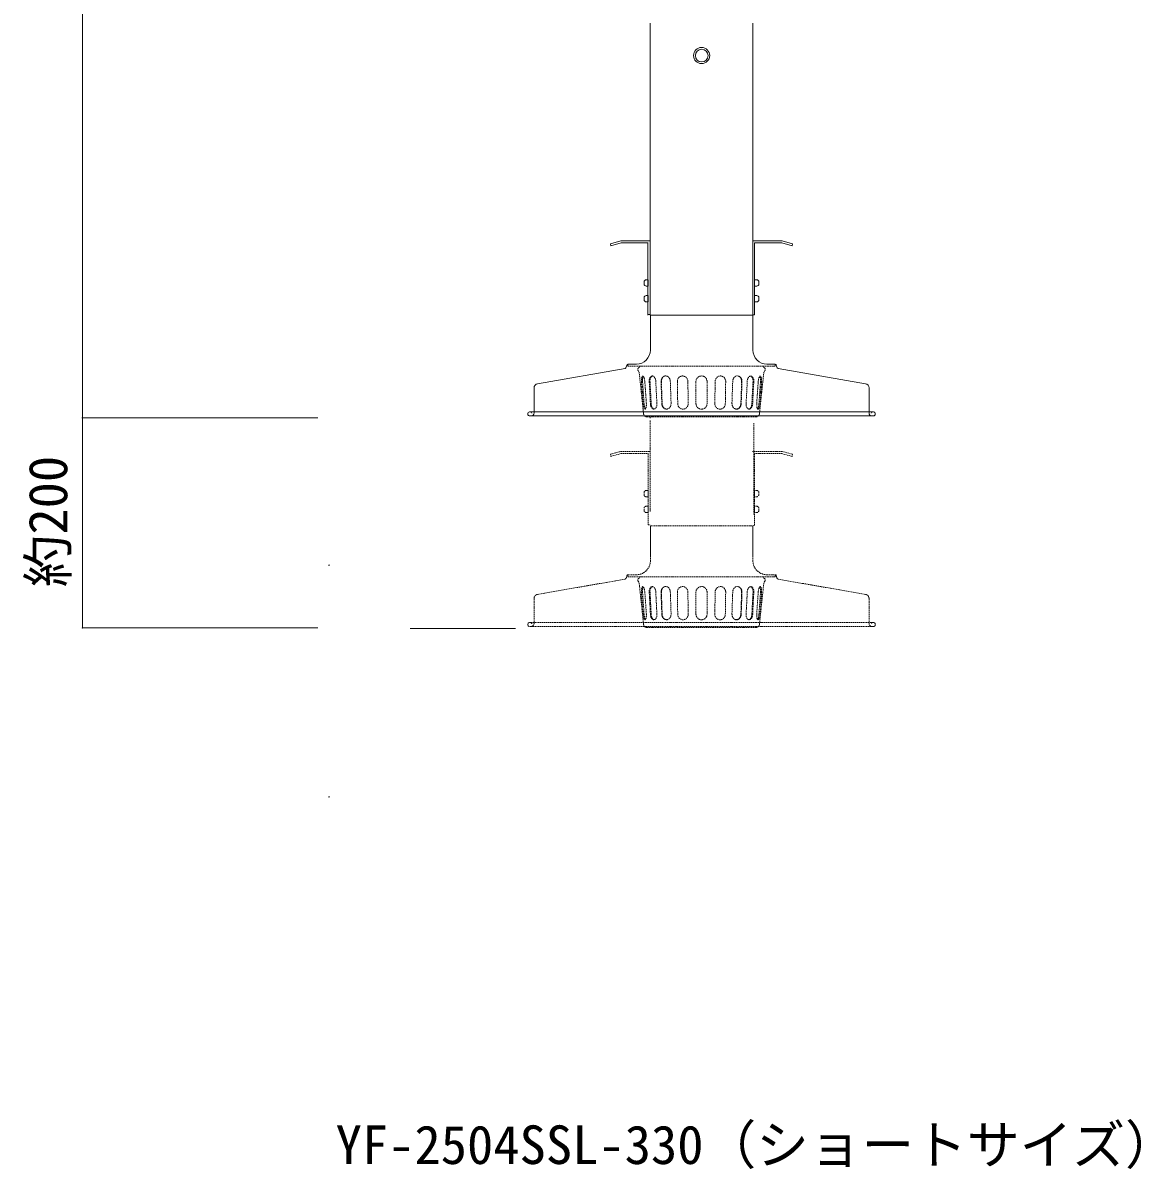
# Model space of a CAD drawing. Units: millimetres, scale not verified. Extents: x -4332 to 3912, y -3686 to 2831.
# Drawn here: x 727 to 3912, y -3686 to -420 of the extents above; entities that cross this region are included whole.
import ezdxf
from ezdxf.enums import TextEntityAlignment as Align

# ---------------------------------------------------------------- set-up
doc = ezdxf.new("R2010")
doc.units = ezdxf.units.MM
doc.header["$LTSCALE"] = 3
doc.header["$PDMODE"] = 32
doc.header["$PDSIZE"] = 1.5
doc.linetypes.add('DASHED1', pattern=[1.8, 1.2, -0.6])
doc.layers.add('1-1_NOTE', color=7, linetype='Continuous', lineweight=9)
doc.styles.add('ＭＳ ゴシック', font='')
doc.styles.get('ＭＳ ゴシック').set_extended_font_data('MS Gothic')

msp = doc.modelspace()

# ---------------------------------------------------------------- linework, layer by layer
at = {"layer": '1-1_NOTE'}
for p, q in [((896.665, 1434.865), (896.665, -1545.356)), ((2513.829, -421.448), (2513.829, -1253.449)), ((2805.635, -421.014), (2805.635, -1261.014)), ((2430.139, -1041.356), (2514.139, -1041.356)), ((2889.139, -1041.356), (2805.139, -1041.356)), ((2889.139, -1041.356), (2919.139, -1049.394)), ((2430.929, -1047.356), (2401.692, -1055.19)), ((2430.929, -1047.356), (2508.139, -1047.356)), ((2506.777, -1048.3), (2506.777, -1252.615)), ((2888.35, -1047.356), (2811.139, -1047.356)), ((2811.139, -1047.356), (2811.139, -1251.767)), ((2888.35, -1047.356), (2917.587, -1055.19)), ((2919.139, -1049.394), (2917.587, -1055.19)), ((2496.139, -1164.356), (2496.139, -1158.356)), ((2502.139, -1152.356), (2508.139, -1152.356)), ((2502.139, -1170.356), (2508.139, -1170.356)), ((2508.139, -1152.356), (2508.139, -1170.356)), ((2817.139, -1152.356), (2811.139, -1152.356)), ((2811.139, -1152.356), (2811.139, -1170.356)), ((2817.139, -1170.356), (2811.139, -1170.356)), ((2823.139, -1164.356), (2823.139, -1158.356)), ((2496.139, -1209.356), (2496.139, -1203.356)), ((2502.139, -1197.356), (2508.139, -1197.356)), ((2508.139, -1197.356), (2508.139, -1215.356)), ((2817.139, -1197.356), (2811.139, -1197.356)), ((2811.139, -1197.356), (2811.139, -1215.356)), ((2823.139, -1209.356), (2823.139, -1203.356)), ((2502.139, -1215.356), (2508.139, -1215.356)), ((2817.139, -1215.356), (2811.139, -1215.356)), ((2508.139, -1250.736), (2513.989, -1250.736)), ((2514.204, -1352.517), (2514.204, -1253.379)), ((2514.467, -1252.953), (2805.467, -1252.953)), ((2811.139, -1251.767), (2805.782, -1251.767)), ((2806.115, -1352.467), (2806.115, -1253.293)), ((2474.204, -1392.517), (2449.797, -1392.517)), ((2846.115, -1392.467), (2869.516, -1392.467)), ((2192.744, -1448.39), (2441.997, -1405.117)), ((3126.849, -1448.39), (2877.597, -1405.117)), ((2182.797, -1460.213), (2182.797, -1531.117)), ((3136.797, -1460.213), (3136.797, -1531.117)), ((3148.797, -1528.117), (2170.797, -1528.117)), ((896.665, -1545.356), (896.665, -2144.158)), ((2176.797, -1540.117), (2170.797, -1540.117)), ((3148.797, -1540.117), (2170.797, -1540.117)), ((3142.797, -1540.117), (3148.797, -1540.117)), ((1829.983, -2145.586), (2129.983, -2145.586))]:
    msp.add_line(p, q, dxfattribs=at)
at = {"layer": '1-1_NOTE', "linetype": 'DASHED1'}
for p, q in [((2449.797, -1398.517), (2449.797, -1392.517)), ((2485.797, -1398.517), (2449.797, -1398.517)), ((2480.324, -1403.23), (2485.797, -1398.517)), ((2485.797, -1398.517), (2833.797, -1398.517)), ((2839.269, -1403.23), (2833.797, -1398.517)), ((2833.797, -1398.517), (2869.796, -1398.517)), ((2869.796, -1392.517), (2869.796, -1398.517)), ((2479.247, -1411.105), (2482.305, -1415.691)), ((2482.263, -1415.696), (2494.796, -1533.517)), ((2837.34, -1415.615), (2824.797, -1533.517)), ((2840.346, -1411.105), (2837.289, -1415.691)), ((2493.056, -1505.279), (2488.67, -1442.432)), ((2496.206, -1505.279), (2491.82, -1442.432)), ((2502.714, -1504.604), (2498.328, -1441.756)), ((2514.264, -1505.416), (2510.977, -1442.502)), ((2516.469, -1505.416), (2513.182, -1442.502)), ((2532.746, -1504.447), (2529.458, -1441.533)), ((2546.739, -1505.443), (2544.55, -1442.481)), ((2547.684, -1505.128), (2545.495, -1442.166)), ((2573.149, -1504.239), (2570.959, -1441.277)), ((2592.039, -1505.274), (2590.948, -1442.284)), ((2620.879, -1441.761), (2621.969, -1504.752)), ((2644.047, -1442.018), (2644.047, -1505.018)), ((2675.547, -1442.018), (2675.547, -1505.018)), ((2698.715, -1441.761), (2697.625, -1504.752)), ((2727.556, -1505.274), (2728.646, -1442.284)), ((2746.445, -1504.239), (2748.635, -1441.277)), ((2771.91, -1505.128), (2774.099, -1442.166)), ((2772.855, -1505.443), (2775.044, -1442.481)), ((2786.848, -1504.447), (2790.136, -1441.533)), ((2803.126, -1505.416), (2806.413, -1442.502)), ((2805.331, -1505.416), (2808.618, -1442.502)), ((2816.881, -1504.604), (2821.266, -1441.756)), ((2823.388, -1505.279), (2827.774, -1442.432)), ((2826.538, -1505.279), (2830.924, -1442.432)), ((2815.797, -1542.517), (2503.796, -1542.517)), ((2513.787, -1543.129), (2513.787, -1546.703)), ((2513.787, -1553.245), (2513.787, -1813.129)), ((2808.662, -1561.074), (2808.662, -1820.958)), ((2430.929, -1647.356), (2401.692, -1655.19)), ((2430.139, -1641.356), (2514.139, -1641.356)), ((2430.929, -1647.356), (2508.139, -1647.356)), ((2508.139, -1647.356), (2508.139, -1851.356)), ((2889.139, -1641.356), (2805.139, -1641.356)), ((2888.35, -1647.356), (2917.587, -1655.19)), ((2889.139, -1641.356), (2919.139, -1649.394)), ((2919.139, -1649.394), (2917.587, -1655.19)), ((2496.139, -1764.356), (2496.139, -1758.356)), ((2502.139, -1752.356), (2508.139, -1752.356)), ((2508.139, -1752.356), (2508.139, -1770.356)), ((2817.139, -1752.356), (2811.139, -1752.356)), ((2811.139, -1752.356), (2811.139, -1770.356)), ((2823.139, -1764.356), (2823.139, -1758.356)), ((2502.139, -1770.356), (2508.139, -1770.356)), ((2817.139, -1770.356), (2811.139, -1770.356)), ((2496.139, -1809.356), (2496.139, -1803.356)), ((2502.139, -1797.356), (2508.139, -1797.356)), ((2502.139, -1815.356), (2508.139, -1815.356)), ((2508.139, -1797.356), (2508.139, -1815.356)), ((2817.139, -1797.356), (2811.139, -1797.356)), ((2811.139, -1797.356), (2811.139, -1815.356)), ((2817.139, -1815.356), (2811.139, -1815.356)), ((2823.139, -1809.356), (2823.139, -1803.356)), ((2508.139, -1850.736), (2513.989, -1850.736)), ((2514.204, -1952.517), (2514.204, -1853.379)), ((2514.467, -1852.953), (2805.467, -1852.953)), ((2514.467, -1933.931), (2514.467, -1852.953)), ((2514.467, -1852.953), (2805.467, -1852.953)), ((2805.467, -1934.969), (2805.467, -1852.953)), ((2811.139, -1851.767), (2805.782, -1851.767)), ((2806.115, -1952.467), (2806.115, -1853.293)), ((2192.744, -2048.39), (2441.997, -2005.117)), ((2449.797, -1998.517), (2449.797, -1992.517)), ((2474.204, -1992.517), (2449.797, -1992.517)), ((2485.797, -1998.517), (2449.797, -1998.517)), ((2479.247, -2011.105), (2482.305, -2015.691)), ((2480.324, -2003.23), (2485.797, -1998.517)), ((2482.263, -2015.696), (2494.796, -2133.517)), ((2485.797, -1998.517), (2833.797, -1998.517)), ((2837.34, -2015.615), (2824.797, -2133.517)), ((2839.269, -2003.23), (2833.797, -1998.517)), ((2833.797, -1998.517), (2869.796, -1998.517)), ((2840.346, -2011.105), (2837.289, -2015.691)), ((2846.115, -1992.467), (2869.516, -1992.467)), ((2869.796, -1992.517), (2869.796, -1998.517)), ((3126.849, -2048.39), (2877.597, -2005.117)), ((2493.056, -2105.279), (2488.67, -2042.432)), ((2496.206, -2105.279), (2491.82, -2042.432)), ((2502.714, -2104.604), (2498.328, -2041.756)), ((2514.264, -2105.416), (2510.977, -2042.502)), ((2516.469, -2105.416), (2513.182, -2042.502)), ((2532.746, -2104.447), (2529.458, -2041.533)), ((2546.739, -2105.443), (2544.55, -2042.481)), ((2547.684, -2105.128), (2545.495, -2042.166)), ((2573.149, -2104.239), (2570.959, -2041.277)), ((2592.039, -2105.274), (2590.948, -2042.284)), ((2620.879, -2041.761), (2621.969, -2104.752)), ((2644.047, -2042.018), (2644.047, -2105.018)), ((2675.547, -2042.018), (2675.547, -2105.018)), ((2698.715, -2041.761), (2697.625, -2104.752)), ((2727.556, -2105.274), (2728.646, -2042.284)), ((2746.445, -2104.239), (2748.635, -2041.277)), ((2771.91, -2105.128), (2774.099, -2042.166)), ((2772.855, -2105.443), (2775.044, -2042.481)), ((2786.848, -2104.447), (2790.136, -2041.533)), ((2803.126, -2105.416), (2806.413, -2042.502)), ((2805.331, -2105.416), (2808.618, -2042.502)), ((2816.881, -2104.604), (2821.266, -2041.756)), ((2823.388, -2105.279), (2827.774, -2042.432)), ((2826.538, -2105.279), (2830.924, -2042.432)), ((2182.797, -2060.213), (2182.797, -2131.117)), ((3136.797, -2060.213), (3136.797, -2131.117)), ((3148.797, -2128.117), (2170.797, -2128.117)), ((2176.797, -2140.117), (2170.797, -2140.117)), ((3148.797, -2140.117), (2170.797, -2140.117)), ((2815.797, -2142.517), (2503.796, -2142.517)), ((3142.797, -2140.117), (3148.797, -2140.117))]:
    msp.add_line(p, q, dxfattribs=at)
at = {"layer": '1-1_NOTE', "color": 4}
for p, q in [((896.665, -1545.356), (1567.043, -1545.356)), ((896.665, -2144.158), (1567.043, -2144.158))]:
    msp.add_line(p, q, dxfattribs=at)
at = {"layer": '1-1_NOTE'}
msp.add_lwpolyline([(2430.139, -1041.356), (2400.139, -1049.394), (2401.692, -1055.19)], dxfattribs=at)
at = {"layer": '1-1_NOTE', "linetype": 'DASHED1'}
for points in [[(2430.139, -1641.356), (2400.139, -1649.394), (2401.692, -1655.19)], [(2888.35, -1647.356), (2811.139, -1647.356), (2811.139, -1850.931)]]:
    msp.add_lwpolyline(points, dxfattribs=at)
at = {"layer": '1-1_NOTE'}
for centre, radius in [((2660.041, -513.426), 23), ((2660.251, -513.464), 18)]:
    msp.add_circle(centre, radius, dxfattribs=at)
for centre, radius, start, end in [((2502.139, -1158.356), 6, 90, 180), ((2502.139, -1164.356), 6, 180, 270), ((2817.139, -1158.356), 6, 0, 90), ((2817.139, -1164.356), 6, 270, 0), ((2502.139, -1203.356), 6, 90, 180), ((2817.139, -1203.356), 6, 0, 90), ((2502.139, -1209.356), 6, 180, 270), ((2817.139, -1209.356), 6, 270, 0), ((2474.204, -1352.517), 40, 270, 0), ((2474.204, -1352.517), 40, 270, 0), ((2846.115, -1352.467), 40, 180, 270), ((2434.797, -1395.517), 12, 306.8699, 0), ((2449.797, -1395.517), 3, 90, 180), ((2869.797, -1395.517), 3, 0, 90), ((2884.797, -1395.517), 12, 180, 233.1301), ((2194.797, -1460.213), 12, 99.84901, 180), ((3124.797, -1460.213), 12, 0, 80.15099), ((2170.797, -1534.117), 6, 16.10853, 270), ((2173.797, -1531.117), 9, 270, 0), ((3145.797, -1531.117), 9, 180, 270), ((3148.797, -1534.117), 6, 270, 163.89147)]:
    msp.add_arc(centre, radius, start, end, dxfattribs=at)
at = {"layer": '1-1_NOTE', "linetype": 'DASHED1'}
for centre, radius, start, end in [((2484.239, -1407.776), 6, 130.73247, 213.69007), ((2835.354, -1407.776), 6, 326.30993, 49.26753), ((2659.797, -1442.018), 15.75, 0, 180), ((2503.796, -1533.517), 9, 180, 270), ((2659.797, -1505.018), 15.75, 180, 0), ((2815.797, -1533.517), 9, 270, 0), ((2502.139, -1758.356), 6, 90, 180), ((2817.139, -1758.356), 6, 0, 90), ((2502.139, -1764.356), 6, 180, 270), ((2817.139, -1764.356), 6, 270, 0), ((2502.139, -1803.356), 6, 90, 180), ((2502.139, -1809.356), 6, 180, 270), ((2817.139, -1803.356), 6, 0, 90), ((2817.139, -1809.356), 6, 270, 0), ((2474.204, -1952.517), 40, 270, 0), ((2474.204, -1952.517), 40, 270, 0), ((2846.115, -1952.467), 40, 180, 270), ((2434.797, -1995.517), 12, 306.8699, 0), ((2449.797, -1995.517), 3, 90, 180), ((2484.239, -2007.776), 6, 130.73247, 213.69007), ((2835.354, -2007.776), 6, 326.30993, 49.26753), ((2869.797, -1995.517), 3, 0, 90), ((2884.797, -1995.517), 12, 180, 233.1301), ((2194.797, -2060.213), 12, 99.84901, 180), ((2659.797, -2042.018), 15.75, 0, 180), ((3124.797, -2060.213), 12, 0, 80.15099), ((2659.797, -2105.018), 15.75, 180, 0), ((2170.797, -2134.117), 6, 16.10853, 270), ((2173.797, -2131.117), 9, 270, 0), ((2503.796, -2133.517), 9, 180, 270), ((2815.797, -2133.517), 9, 270, 0), ((3145.797, -2131.117), 9, 180, 270), ((3148.797, -2134.117), 6, 270, 163.89147)]:
    msp.add_arc(centre, radius, start, end, dxfattribs=at)
for centre, major_axis, ratio, start_param, end_param in [((2493.49, -1442.095), (-1.099, 15.712), 0.3, 4.71238898, 7.85398163), ((2496.64, -1442.095), (-1.099, 15.712), 0.3, 0.31807841, 1.57079633), ((2520.208, -1442.018), (-0.824, 15.728), 0.6, 4.71238898, 7.85398163), ((2522.413, -1442.018), (-0.824, 15.728), 0.6, 0.08539564, 1.57079633), ((2557.273, -1442.037), (-0.55, 15.74), 0.8, 0.19277883, 1.57079633), ((2558.218, -1441.722), (-0.55, 15.74), 0.8, 4.71238898, 7.85398163), ((2605.909, -1442.023), (-0.275, 15.748), 0.95, 4.71238898, 7.85398163), ((2713.685, -1442.023), (0.275, 15.748), 0.95, 4.71238898, 7.85398163), ((2761.376, -1441.722), (0.55, 15.74), 0.8, 4.71238898, 7.85398163), ((2762.321, -1442.037), (0.55, 15.74), 0.8, 4.71238898, 6.09040648), ((2799.386, -1442.018), (0.824, 15.728), 0.6, 4.71238898, 7.85398163), ((2797.181, -1442.018), (0.824, 15.728), 0.6, 4.71238898, 6.19778966), ((2826.104, -1442.095), (1.099, 15.712), 0.3, 4.71238898, 7.85398163), ((2822.954, -1442.095), (1.099, 15.712), 0.3, 4.71238898, 5.9651069), ((2497.885, -1504.941), (1.099, -15.712), 0.3, 4.71238898, 7.85398163), ((2501.035, -1504.941), (1.099, -15.712), 0.3, 4.71238898, 5.92315697), ((2523.505, -1504.931), (0.824, -15.728), 0.6, 4.71238898, 7.85398163), ((2525.71, -1504.931), (0.824, -15.728), 0.6, 4.71238898, 6.13492104), ((2559.472, -1504.999), (0.55, -15.74), 0.8, 4.71238898, 6.55389338), ((2560.417, -1504.684), (0.55, -15.74), 0.8, 4.71238898, 7.85398163), ((2607.008, -1505.013), (0.275, -15.748), 0.95, 4.71238898, 7.85398163), ((2712.586, -1505.013), (-0.275, -15.748), 0.95, 4.71238898, 7.85398163), ((2759.178, -1504.684), (-0.55, -15.74), 0.8, 4.71238898, 7.85398163), ((2760.123, -1504.999), (-0.55, -15.74), 0.8, 6.01247724, 7.85398163), ((2796.089, -1504.931), (-0.824, -15.728), 0.6, 4.71238898, 7.85398163), ((2793.884, -1504.931), (-0.824, -15.728), 0.6, 0.14826426, 1.57079633), ((2821.709, -1504.941), (-1.099, -15.712), 0.3, 4.71238898, 7.85398163), ((2818.559, -1504.941), (-1.099, -15.712), 0.3, 0.36002834, 1.57079633), ((2493.49, -2042.095), (-1.099, 15.712), 0.3, 4.71238898, 7.85398163), ((2496.64, -2042.095), (-1.099, 15.712), 0.3, 0.31807841, 1.57079633), ((2520.208, -2042.018), (-0.824, 15.728), 0.6, 4.71238898, 7.85398163), ((2522.413, -2042.018), (-0.824, 15.728), 0.6, 0.08539564, 1.57079633), ((2557.273, -2042.037), (-0.55, 15.74), 0.8, 0.19277883, 1.57079633), ((2558.218, -2041.722), (-0.55, 15.74), 0.8, 4.71238898, 7.85398163), ((2605.909, -2042.023), (-0.275, 15.748), 0.95, 4.71238898, 7.85398163), ((2713.685, -2042.023), (0.275, 15.748), 0.95, 4.71238898, 7.85398163), ((2761.376, -2041.722), (0.55, 15.74), 0.8, 4.71238898, 7.85398163), ((2762.321, -2042.037), (0.55, 15.74), 0.8, 4.71238898, 6.09040648), ((2799.386, -2042.018), (0.824, 15.728), 0.6, 4.71238898, 7.85398163), ((2797.181, -2042.018), (0.824, 15.728), 0.6, 4.71238898, 6.19778966), ((2826.104, -2042.095), (1.099, 15.712), 0.3, 4.71238898, 7.85398163), ((2822.954, -2042.095), (1.099, 15.712), 0.3, 4.71238898, 5.9651069), ((2497.885, -2104.941), (1.099, -15.712), 0.3, 4.71238898, 7.85398163), ((2501.035, -2104.941), (1.099, -15.712), 0.3, 4.71238898, 5.92315697), ((2523.505, -2104.931), (0.824, -15.728), 0.6, 4.71238898, 7.85398163), ((2525.71, -2104.931), (0.824, -15.728), 0.6, 4.71238898, 6.13492104), ((2559.472, -2104.999), (0.55, -15.74), 0.8, 4.71238898, 6.55389338), ((2560.417, -2104.684), (0.55, -15.74), 0.8, 4.71238898, 7.85398163), ((2607.008, -2105.013), (0.275, -15.748), 0.95, 4.71238898, 7.85398163), ((2712.586, -2105.013), (-0.275, -15.748), 0.95, 4.71238898, 7.85398163), ((2759.178, -2104.684), (-0.55, -15.74), 0.8, 4.71238898, 7.85398163), ((2760.123, -2104.999), (-0.55, -15.74), 0.8, 6.01247724, 7.85398163), ((2796.089, -2104.931), (-0.824, -15.728), 0.6, 4.71238898, 7.85398163), ((2793.884, -2104.931), (-0.824, -15.728), 0.6, 0.14826426, 1.57079633), ((2821.709, -2104.941), (-1.099, -15.712), 0.3, 4.71238898, 7.85398163), ((2818.559, -2104.941), (-1.099, -15.712), 0.3, 0.36002834, 1.57079633)]:
    msp.add_ellipse(centre, major_axis=major_axis, ratio=ratio, start_param=start_param, end_param=end_param, dxfattribs=at)
at = {"layer": '1-1_NOTE', "color": 1}
for p in [(896.665, -1545.356), (1598.933, -1965.356), (896.665, -2144.158), (1598.933, -2625.356)]:
    msp.add_point(p, dxfattribs=at)

# ---------------------------------------------------------------- texts
at = {"layer": '1-1_NOTE', "color": 3, "style": 'ＭＳ ゴシック'}
msp.add_text('約200', height=110, rotation=90, dxfattribs=at).set_placement((886.508, -2028.266), align=Align.BOTTOM_LEFT)
msp.add_text('YF-2504SSL-330（ショートサイズ）', height=110, dxfattribs=at).set_placement((1617.83, -3704.212), align=Align.BOTTOM_LEFT)

doc.saveas('drawing.dxf')
